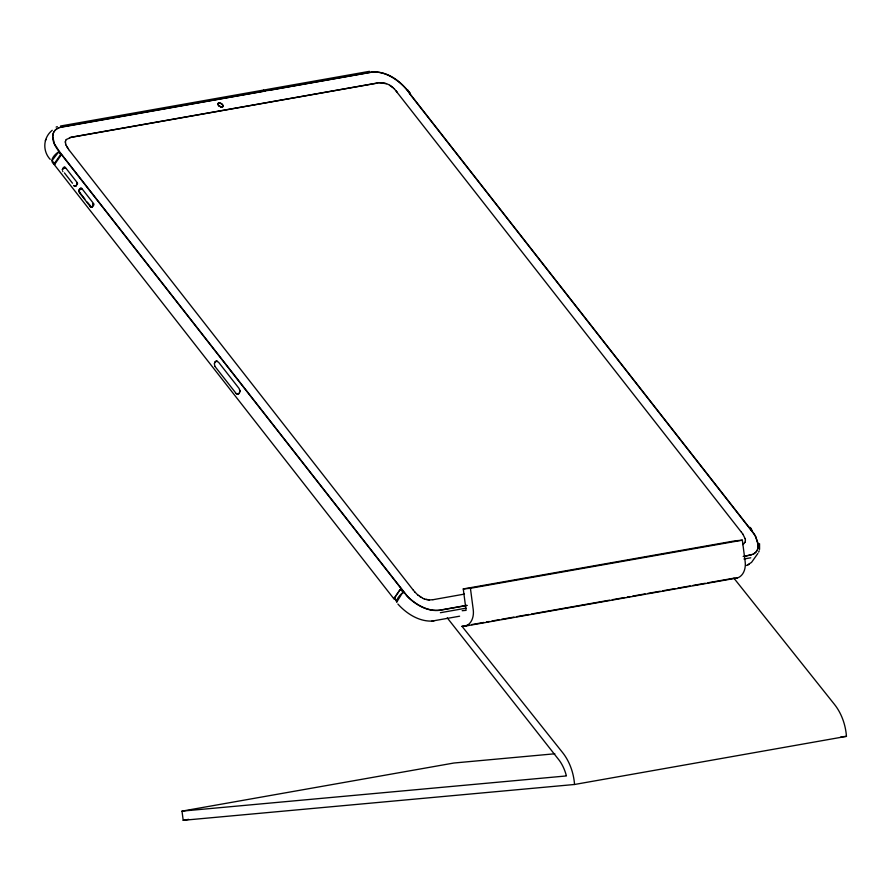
<?xml version="1.0" encoding="UTF-8"?>
<svg xmlns="http://www.w3.org/2000/svg" width="891" height="891" viewBox="0 0 891 891"><rect width="100%" height="100%" fill="white"/><g stroke="black" fill="none" stroke-linecap="round" stroke-linejoin="round"><path stroke-width="1.34" d="M240.058 391.26L239.055 388.443L218.473 362.125L216.001 361.067M65.622 143.997L65.377 141.524L66.268 139.519M65.411 142.638L65.422 141.469M745.455 539.957L745.11 542.229M52.847 135.699C52.135 141.714 55.71 147.271 59.296 151.771L406.842 595.879A31.018 17.219 34.7 0 0 409.415 598.485C417.534 605.757 428.371 611.716 439.597 610.324L466.862 605.49M758.274 545.782L757.64 549.09M62.381 169.958L62.726 168.7L62.337 169.669M78.798 190.952L79.143 189.683L78.753 190.652M217.861 104.08L218.896 102.922L221.336 103.712A2.896 1.604 34.7 0 1 222.817 105.461L222.917 106.463A2.896 1.604 34.7 0 1 220.823 106.831L218.663 105.628A2.896 1.604 34.7 0 1 217.905 104.325L218.072 104.447A2.896 1.604 34.7 0 0 219.565 106.196L220.823 106.831M400.248 589.474L393.889 598.774L400.126 589.564L401.073 589.163L403.534 592.315L402.053 593.462L397.052 601.603L394.624 598.474L396.851 601.948M52.736 135.866L52.981 134.775M759.566 549.446L759.544 543.655M407.588 90.893L407.577 89.98L407.889 90.837M757.918 548.088L758.185 543.777M217.994 104.191L217.994 103.512A2.896 1.604 34.7 0 1 220.489 103.066L221.714 103.802A2.896 1.604 34.7 0 1 222.995 105.584M222.917 106.463L222.817 105.461M52.87 134.942L53.182 133.695M52.224 130.286C43.058 137.671 42.389 150.958 50.197 159.378M53.07 133.862L53.493 132.815M757.205 550.181L757.751 548.923M759.188 550.805L758.642 552.13M90.314 206.612L79.065 192.244M216.368 360.933L214.297 363.539L214.909 366.335M63.038 168.911L64.464 167.23A1.86 1.348 80 0 1 65.199 167.252L77.406 182.867A1.86 1.348 80 0 1 77.472 183.858L75.858 186.186A1.86 1.348 80 0 1 75.134 186.152L74.621 185.84M76.737 184.56L76.737 184.248M45.976 139.386L45.352 140.655M53.382 132.982L54.028 131.768M410.417 93.811C402.788 83.888 388.866 71.67 373.841 71.993M749.799 528.363C749.665 524.031 755.022 536.861 749.788 527.45M756.526 551.317L757.317 550.014M238.276 394.19L239.868 392.174L240.024 390.325M745.154 542.173L742.626 544.557M79.856 188.68L79.499 189.148L80.157 188.48M214.675 362.615L215.065 362.002M53.917 131.924L54.618 130.843M750.088 528.307L750.389 527.65L749.554 527.773M61.301 154.811L59.775 155.747L54.318 163.588L54.629 164.445L52.168 160.413L58.873 151.693L61.301 154.811L54.852 164.122M263.881 90.537L268.146 89.757L266.543 89.668M264.995 90.604L268.146 89.757M399.881 589.753L401.073 589.163M757.829 553.5L751.514 562.41L746.524 565.495M214.931 362.169L215.355 361.601M238.922 393.655L239.378 393.087M263.613 90.191L265.217 90.281M755.735 552.32L756.648 551.15M54.507 131.01L55.164 130.197M266.81 90.024L267.924 90.08M55.053 130.364L55.765 129.618M66.224 139.586L71.213 137.214L377.907 82.93M755.846 552.164L753.953 553.79M55.654 129.774L57.147 128.56M63.74 167.486L63.072 168.165L63.974 167.385A1.804 1.314 80 0 1 64.675 167.408L65.578 168.288L63.885 167.419M754.989 552.955L752.784 554.436M56.256 129.251L58.984 127.658M742.66 544.49L743.762 543.844M747.972 564.927L749.353 564.17M80.079 188.513L81.994 189.271L81.092 188.391A1.804 1.314 80 0 0 80.39 188.369M56.122 127.123L57.291 126.611M57.893 128.248L61.134 127.001L372.516 71.948M752.895 554.269L744.43 556.385M238.298 394.19L236.171 393.566M751.436 554.859L743.172 556.463M59.886 127.469L265.518 90.982M69.52 137.648L377.862 82.997C383.976 81.66 390.314 84.556 394.412 89.044M403.534 592.315C400.349 593.818 395.916 599.877 396.718 601.971M58.873 151.693C53.983 154.778 48.571 161.394 54.629 164.445M60.532 126.01L263.725 90.047M266.665 89.523L369.453 71.336M268.458 90.459L371.235 72.271C385.28 70.434 398.767 79.455 407.109 90.169L753.463 532.963A30.817 17.096 34.7 0 1 755.724 536.571L758.152 544.991M462.173 610.714L466.082 610.357L463.264 588.94L735.175 540.826L742.337 540.169L745.154 561.586A15.748 11.438 80 0 1 733.906 578.192L707.944 582.781M463.264 588.94L470.426 588.283L742.337 540.169M432.903 599.721L464.445 594.085M466.973 605.323L439.72 610.157C428.482 611.549 417.656 605.59 409.526 598.318A31.018 17.219 34.7 0 1 406.953 595.711L59.419 151.604L54.44 143.841L52.792 136.891M440.377 612.718L466.082 608.163M743.94 559.002L750.757 557.788M434.942 620.57L459.611 616.204M733.906 578.192L834.477 704.413A45.318 32.9 80 0 1 846.45 736.356L574.539 784.481A45.318 32.9 80 0 0 562.566 752.539L461.995 626.306L468.833 625.103M471.562 624.613L483.858 622.441M486.597 621.951L489.326 621.472M492.055 620.982L498.893 619.78M501.622 619.301L513.918 617.118M516.657 616.639L528.953 614.456M531.682 613.977L609.567 600.189M612.306 599.71L624.602 597.538M627.331 597.048L630.06 596.569M632.799 596.079L645.095 593.907M647.824 593.417L660.12 591.245M662.859 590.766L675.155 588.583M677.884 588.105L690.18 585.922M692.92 585.443L705.215 583.271M465.291 626.095L737.202 577.981M574.539 784.481L183.201 820.31L181.998 811.133L453.898 763.019L554.837 753.775M183.201 820.31L188.669 819.352M397.887 604.031C406.964 614.177 420.34 622.508 434.407 620.927M432.948 599.665L429.395 599.988L424.316 598.997M840.915 736.868L846.45 736.356M181.998 811.133L566.398 775.938L566.186 775.092A36.052 26.173 80 0 0 559.526 760.68L447.282 617.897M433.193 621.105L431.701 621.194M218.651 102.966L219.453 102.933M379.633 82.774L386.449 83.721M429.44 599.921L426.032 599.454M219.865 106.397L218.663 105.628M216.68 360.9L217.404 361.111M237.63 394.345L236.928 394.145M422.679 598.307L424.361 598.941M422.724 598.24L417.946 595.054M90.492 206.846L91.06 207.157A1.804 1.314 80 0 0 91.762 207.18C94.078 205.598 90.325 208.383 89.991 206.311M389.712 85.302L392.864 87.608M419.516 596.302L421.109 597.36M393.833 598.73L54.073 164.378M417.901 595.11L414.883 592.003M62.838 171.573L62.715 171.25M394.457 88.977L741.412 532.205M236.204 393.555L214.887 366.346M395.927 90.659L397.419 92.452M413.391 590.198L414.85 592.07M407.577 89.98L410.016 93.098M409.359 93.355L753.341 533.13A30.817 17.096 34.7 0 1 755.601 536.738L757.94 543.042M69.409 150.445L413.357 590.265M58.639 152.005L61.089 155.134M400.85 589.486L403.289 592.604M64.43 172.91L72.494 183.223M80.034 192.868L84.879 199.061M87.296 202.146L91.55 207.146A1.86 1.348 80 0 0 92.274 207.169L93.889 204.841A1.86 1.348 80 0 0 93.822 203.861L81.616 188.246A1.86 1.348 80 0 0 80.881 188.224L79.277 190.551A1.86 1.348 80 0 0 79.332 191.532L79.8 192.534M741.446 532.15L742.749 534.032M66.19 145.367L69.364 150.512M742.793 533.976L745.154 538.721M66.992 146.926L68.061 148.619M65.667 143.93L66.146 145.422M745.199 538.665L745.411 540.024M470.426 588.283L473.244 609.7A15.748 11.438 80 0 1 461.995 626.306M222.906 106.408A2.896 1.604 34.7 0 1 220.411 106.842M93.054 205.554L93.332 204.919L93.054 205.554M76.136 185.406C75.579 187.734 72.071 184.003 74.554 186.152A1.804 1.314 80 0 0 75.345 186.186L76.136 185.406M76.403 181.998L76.403 181.998M92.82 202.992L92.82 202.992M93.355 204.596L93.165 203.638L93.355 204.596M76.938 183.613L76.749 182.644L76.938 183.613"/></g></svg>
